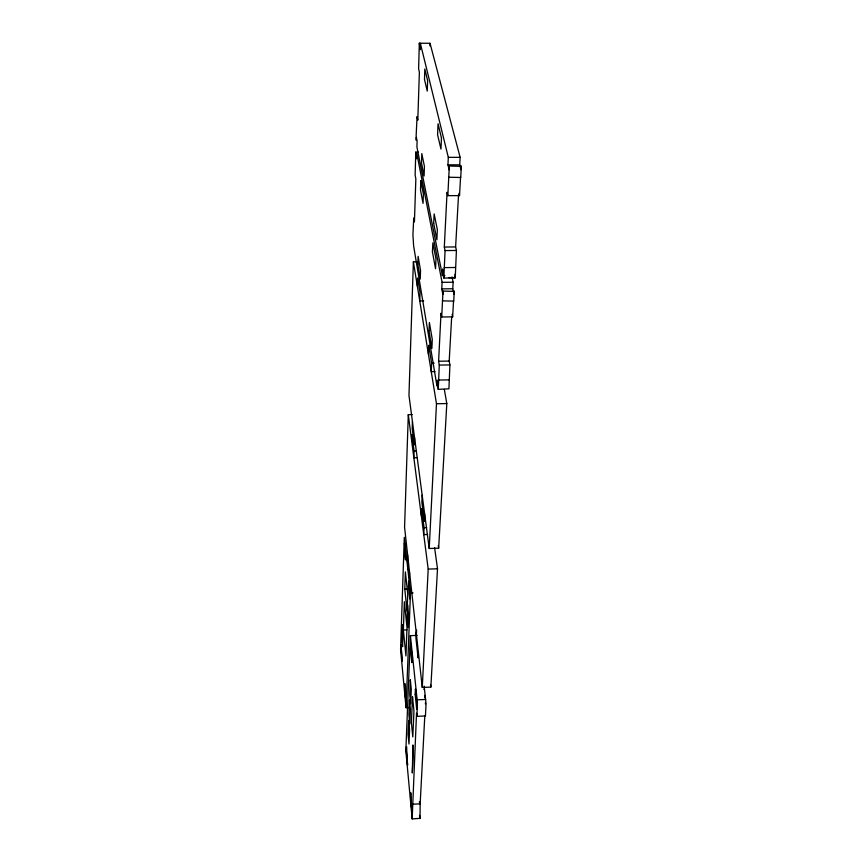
<?xml version="1.0" encoding="UTF-8"?>
<svg xmlns="http://www.w3.org/2000/svg" width="862" height="862" viewBox="0 0 862 862"><rect width="100%" height="100%" fill="white"/><g stroke="black" fill="none" stroke-linecap="round" stroke-linejoin="round"><path stroke-width="1.29" d="M451.666 317.119L449.199 361.07L449.921 364.917L448.919 388.816L438.208 389.355L437.239 380.131L436.959 385.982L413.631 246.004L412.93 234.658L413.738 217.957L414.428 221.911L415.84 178.887L415.128 175.094L415.786 151.981L416.508 158.791L416.702 152.962L442.098 282.337L441.764 288.878L442.831 294.362L443.003 291.076L454.177 291.378L453.778 301.097L442.508 300.881L441.7 316.99L452.636 316.85L453.552 300.752M444.921 275.549L442.454 275.571L416.917 146.96L417.111 141.066L416.378 137.424L416.281 140.366L416.163 135.399L417.057 116.596L417.801 120.152L419.374 72.182L418.609 68.82L419.331 43.111L420.117 49.727L420.333 43.219L448.315 157.358L447.949 164.847L449.134 169.76L449.317 166L461.278 166.366L460.739 177.486L448.757 177.238L447.831 195.663L459.521 195.609L460.567 177.195M412.262 414.59L408.297 414.665L404.569 527.221L422.272 687.434L430.849 687.111L437.508 568.801L434.588 547.607M417.1 261.779L413.383 261.811L408.965 395.356L429.222 548.491L438.661 548.21L446.807 403.556L444.339 389.452M401.089 645.272L402.058 661.219L401.11 644.69M404.493 543.265L405.496 559.944L404.526 543.383M403.373 630.025L404.353 601.708L406.993 627.471L405.948 655.939L403.373 630.025L406.918 629.896M404.784 589.112L405.377 571.894L407.726 593.832L407.09 611.147L404.784 589.112L407.22 589.026M407.651 555.063L407.446 560.763L409.342 578.025L409.558 572.282M411.734 441.344L411.971 434.685L414.094 451.031L413.846 457.733L417.413 457.657M412.445 421.658L412.198 428.425L414.353 444.824L414.611 438.004M417.316 286.001L417.607 278.006L420.053 292.864L419.751 300.946L423.662 300.892M429.922 45.88L430.03 43.272L419.438 43.24M406.045 707.702L410.474 593.002L404.3 537.328L400.582 649.582L406.045 707.702L408.437 707.616M417.111 635.413L410.409 635.65L405.84 750.845L412.176 818.9L420.031 818.35L420.16 803.858L424.815 715.546M416.152 632.148L415.904 637.966L418.092 657.846L418.35 651.995M421.27 515.357L421.572 508.483L424.072 527.695L423.748 534.612L427.617 534.505M422.164 495.165L421.863 502.147L424.373 521.284L424.697 514.248M428.349 353.84L428.716 345.457L431.172 345.425M416.368 635.423L416.605 630.09M428.716 345.457L431.636 363.193L431.248 371.662L434.987 371.608M412.176 818.9L416.529 713.208L416.939 716.344L425.451 715.956L426.043 703.726L424.158 686.12M442.454 275.571L442.777 268.933L443.844 278.049L455.039 277.93L455.265 277.359L456.418 250.476L455.621 246.941L458.541 194.92M422.272 687.434L428.198 569.082L408.297 414.665M429.222 548.491L436.474 403.75L413.383 261.811M438.273 389.365L439.275 365.089L438.607 361.243L440.999 313.262L441.7 316.99M443.844 278.049L445.061 250.573L444.318 247.038L447.055 192.301L447.831 195.663M453.455 292.046L452.776 288.759L453.143 282.219L452.033 276.993M461.202 165.978L460.987 169.728L459.715 164.825L460.136 157.337L430.03 43.272M453.918 294.233L454.102 290.957M455.039 277.93L455.071 274.213M410.689 643.408L410.441 649.161L411.842 662.587L412.068 656.736L410.657 643.332M425.451 703.812L425.397 702.745M420.796 180.858L420.494 189.996L423.048 203.357L423.393 194.069L420.807 180.815M424.503 79.401L424.804 69.003L427.638 80.64L427.25 91.092L424.481 79.401M421.518 163.133L424.082 176.01L424.438 166.441L421.798 153.565L421.496 163.133M441.409 137.812L438.047 123.762L437.584 134.774L440.978 149.104L441.473 137.812M416.939 716.344L417.434 702.595L410.409 635.65M412.295 804.224L420.16 803.858M417.154 699.815L425.656 699.47M410.474 593.002L413.06 592.916M428.198 569.082L437.508 568.801M424.072 527.695L426.658 527.619M414.094 451.031L416.486 450.977M436.474 403.75L446.807 403.556M431.636 363.193L434.146 363.15M439.275 365.089L449.921 364.917M438.521 380.045L449.07 379.862M438.607 361.243L449.199 361.07M444.199 267.608L455.459 267.5M448.671 277.618L454.888 277.553M442.098 282.337L453.143 282.219M441.764 288.878L452.776 288.759M444.318 247.038L455.621 246.941M445.061 250.573L456.418 250.476M415.883 152.175L418.479 152.175M448.315 157.358L460.136 157.337M447.949 164.847L459.715 164.825M419.945 818.512L419.557 815.28M448.757 177.238L449.317 166M442.508 300.881L443.003 291.076M458.972 193.368L459.521 195.609M452.141 314.361L452.636 316.85M438.295 545.581L438.661 548.21M430.537 684.482L430.849 687.111M424.567 695.375L424.837 697.821M419.438 801.595L419.675 804.063M423.878 689.244L423.781 689.191M428.996 330.749L431.894 348.42L432.282 339.412L429.395 322.496L428.996 330.749M432.422 251.876L435.547 268.696L435.978 258.848L432.864 242.847L432.422 251.876M433.683 223.28L436.894 239.711L437.336 229.54L434.146 213.938L433.683 223.28M404.644 688.135L405.819 700.838L404.817 683.566L404.644 688.07M408.405 586.429L409.709 598.907L409.924 593.088L408.62 581.117L408.405 586.429M406.325 751.179L407.586 765.24L406.519 746.621L406.336 751.104M417.811 264.063L420.247 279.094L420.548 270.528L418.113 256.337L417.811 264.063M410.56 797.275L411.917 812.413L410.797 792.771L410.571 797.167M415.182 694.319L416.702 709.404L416.971 703.511L415.441 688.975L415.182 694.319M402.425 625.015L401.918 639.992L402.576 646.705L403.082 631.706L402.425 625.015M407.564 604.887L407.015 619.67L407.845 627.611L408.394 612.796L407.564 604.887M408.674 720.449L408.092 734.618L408.987 744.035L409.579 729.855L408.674 720.449M409.504 700.138L408.911 714.555L409.827 723.961L410.431 709.534L409.504 700.138M410.334 679.935L409.741 694.427L410.668 703.812L411.282 689.298L410.334 679.935M412.51 696.787L411.4 722.658L412.801 736.945L413.954 711.031L412.51 696.787M412.92 745.188L412.305 772.998L413.361 749.768L412.92 745.188"/></g></svg>
